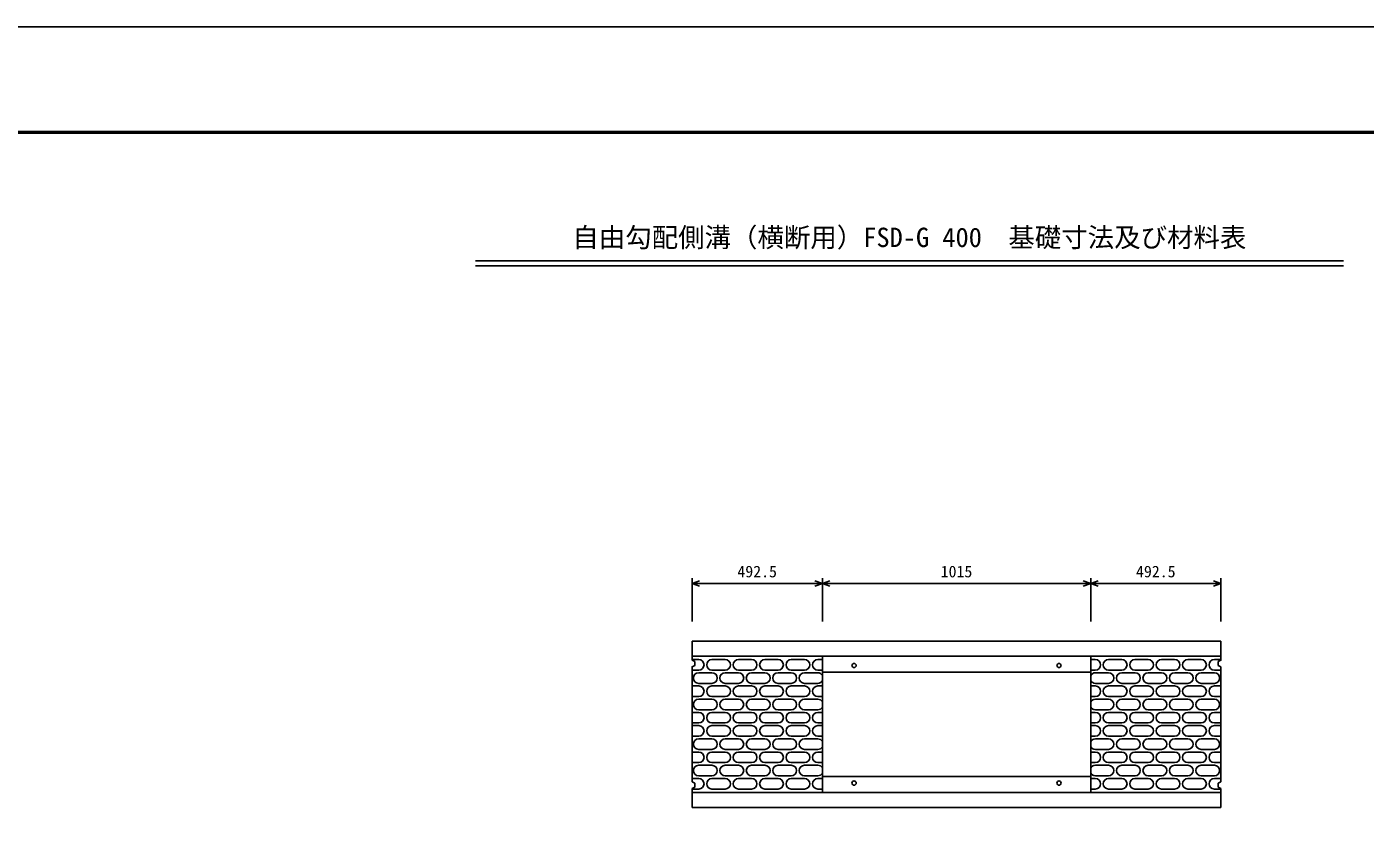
# Model space of a CAD drawing. Units: millimetres, scale not verified. Extents: x -16800 to 16800, y -5940 to 5940.
# Drawn here: x -11738 to -6677, y 2926 to 5940 of the extents above; entities that cross this region are included whole.
import ezdxf
from ezdxf.enums import TextEntityAlignment as Align

# ---------------------------------------------------------------- set-up
doc = ezdxf.new("R2010")
doc.units = ezdxf.units.MM
doc.header["$LTSCALE"] = 20
for name, color, linetype, lineweight in [('0-0_DIM', 7, 'Continuous', 25), ('0-1_Defpoints', 5, 'Continuous', 25), ('0-2_HATCH', 6, 'Continuous', 25), ('0-5_OUTLINE', 3, 'Continuous', 25), ('0-6_TXT', 7, 'Continuous', 25), ('0-7_WAKU', 3, 'Continuous', 25)]:
    doc.layers.add(name, color=color, linetype=linetype, lineweight=lineweight)
doc.styles.add('ＭＳ ゴシック', font='')
doc.styles.get('ＭＳ ゴシック').set_extended_font_data('MS Gothic')

msp = doc.modelspace()

# ---------------------------------------------------------------- linework, layer by layer
at = {"layer": '0-0_DIM'}
for p, q in [((-9222.17, 3853.43), (-9222.17, 3689.68)), ((-8729.67, 3853.43), (-8729.67, 3689.68)), ((-7714.67, 3853.43), (-7714.67, 3689.68)), ((-7222.17, 3853.43), (-7222.17, 3689.68)), ((-8729.67, 3833.43), (-9222.17, 3833.43)), ((-7714.67, 3833.43), (-8729.67, 3833.43)), ((-7714.67, 3833.43), (-7222.17, 3833.43))]:
    msp.add_line(p, q, dxfattribs=at)
for points in [[(-9193.98, 3823.17), (-9222.17, 3833.43), (-9193.98, 3843.69)], [(-8757.86, 3823.17), (-8729.67, 3833.43), (-8757.86, 3843.69)], [(-8701.48, 3823.17), (-8729.67, 3833.43), (-8701.48, 3843.69)], [(-7742.86, 3823.17), (-7714.67, 3833.43), (-7742.86, 3843.69)], [(-7686.48, 3823.17), (-7714.67, 3833.43), (-7686.48, 3843.69)], [(-7250.36, 3823.17), (-7222.17, 3833.43), (-7250.36, 3843.69)]]:
    msp.add_lwpolyline(points, dxfattribs=at)
at = {"layer": '0-1_Defpoints'}
msp.add_lwpolyline([(-16800, -5940), (0, -5940), (0, 5940), (-16800, 5940)], close=True, dxfattribs=at)
at = {"layer": '0-2_HATCH'}
for p, q in [((-9197.17, 3545.51), (-9222.17, 3545.51)), ((-9096.98, 3545.51), (-9146.98, 3545.51)), ((-8996.98, 3545.51), (-9046.98, 3545.51)), ((-8896.98, 3545.51), (-8946.98, 3545.51)), ((-8796.98, 3545.51), (-8846.98, 3545.51)), ((-8729.67, 3545.51), (-8746.98, 3545.51)), ((-7714.67, 3545.51), (-7697.35, 3545.51)), ((-7647.35, 3545.51), (-7597.35, 3545.51)), ((-7547.35, 3545.51), (-7497.35, 3545.51)), ((-7447.35, 3545.51), (-7397.35, 3545.51)), ((-7347.35, 3545.51), (-7297.35, 3545.51)), ((-7247.17, 3545.51), (-7222.17, 3545.51)), ((-9222.17, 3505.51), (-9197.17, 3505.51)), ((-9147.17, 3495.51), (-9197.17, 3495.51)), ((-9146.98, 3505.51), (-9096.98, 3505.51)), ((-9047.17, 3495.51), (-9097.17, 3495.51)), ((-9046.98, 3505.51), (-8996.98, 3505.51)), ((-8947.17, 3495.51), (-8997.17, 3495.51)), ((-8946.98, 3505.51), (-8896.98, 3505.51)), ((-8847.17, 3495.51), (-8897.17, 3495.51)), ((-8846.98, 3505.51), (-8796.98, 3505.51)), ((-8747.17, 3495.51), (-8797.17, 3495.51)), ((-8746.98, 3505.51), (-8729.67, 3505.51)), ((-7697.35, 3505.51), (-7714.67, 3505.51)), ((-7697.17, 3495.51), (-7647.17, 3495.51)), ((-7597.35, 3505.51), (-7647.35, 3505.51)), ((-7597.17, 3495.51), (-7547.17, 3495.51)), ((-7497.35, 3505.51), (-7547.35, 3505.51)), ((-7497.17, 3495.51), (-7447.17, 3495.51)), ((-7397.35, 3505.51), (-7447.35, 3505.51)), ((-7397.17, 3495.51), (-7347.17, 3495.51)), ((-7297.35, 3505.51), (-7347.35, 3505.51)), ((-7297.17, 3495.51), (-7247.17, 3495.51)), ((-7222.17, 3505.51), (-7247.17, 3505.51)), ((-9197.17, 3445.51), (-9222.17, 3445.51)), ((-9197.17, 3455.51), (-9147.17, 3455.51)), ((-9096.98, 3445.51), (-9146.98, 3445.51)), ((-9097.17, 3455.51), (-9047.17, 3455.51)), ((-8996.98, 3445.51), (-9046.98, 3445.51)), ((-8997.17, 3455.51), (-8947.17, 3455.51)), ((-8896.98, 3445.51), (-8946.98, 3445.51)), ((-8897.17, 3455.51), (-8847.17, 3455.51)), ((-8796.98, 3445.51), (-8846.98, 3445.51)), ((-8797.17, 3455.51), (-8747.17, 3455.51)), ((-8729.67, 3445.51), (-8746.98, 3445.51)), ((-7714.67, 3445.51), (-7697.35, 3445.51)), ((-7647.17, 3455.51), (-7697.17, 3455.51)), ((-7647.35, 3445.51), (-7597.35, 3445.51)), ((-7547.17, 3455.51), (-7597.17, 3455.51)), ((-7547.35, 3445.51), (-7497.35, 3445.51)), ((-7447.17, 3455.51), (-7497.17, 3455.51)), ((-7447.35, 3445.51), (-7397.35, 3445.51)), ((-7347.17, 3455.51), (-7397.17, 3455.51)), ((-7347.35, 3445.51), (-7297.35, 3445.51)), ((-7247.17, 3455.51), (-7297.17, 3455.51)), ((-7247.17, 3445.51), (-7222.17, 3445.51)), ((-9222.17, 3405.51), (-9197.17, 3405.51)), ((-9147.17, 3395.51), (-9197.17, 3395.51)), ((-9146.98, 3405.51), (-9096.98, 3405.51)), ((-9047.17, 3395.51), (-9097.17, 3395.51)), ((-9046.98, 3405.51), (-8996.98, 3405.51)), ((-8947.17, 3395.51), (-8997.17, 3395.51)), ((-8946.98, 3405.51), (-8896.98, 3405.51)), ((-8847.17, 3395.51), (-8897.17, 3395.51)), ((-8846.98, 3405.51), (-8796.98, 3405.51)), ((-8747.17, 3395.51), (-8797.17, 3395.51)), ((-8746.98, 3405.51), (-8729.67, 3405.51)), ((-7697.35, 3405.51), (-7714.67, 3405.51)), ((-7697.17, 3395.51), (-7647.17, 3395.51)), ((-7597.35, 3405.51), (-7647.35, 3405.51)), ((-7597.17, 3395.51), (-7547.17, 3395.51)), ((-7497.35, 3405.51), (-7547.35, 3405.51)), ((-7497.17, 3395.51), (-7447.17, 3395.51)), ((-7397.35, 3405.51), (-7447.35, 3405.51)), ((-7397.17, 3395.51), (-7347.17, 3395.51)), ((-7297.35, 3405.51), (-7347.35, 3405.51)), ((-7297.17, 3395.51), (-7247.17, 3395.51)), ((-7222.17, 3405.51), (-7247.17, 3405.51)), ((-9197.17, 3345.51), (-9222.17, 3345.51)), ((-9197.17, 3355.51), (-9147.17, 3355.51)), ((-9096.98, 3345.51), (-9146.98, 3345.51)), ((-9097.17, 3355.51), (-9047.17, 3355.51)), ((-8996.98, 3345.51), (-9046.98, 3345.51)), ((-8997.17, 3355.51), (-8947.17, 3355.51)), ((-8896.98, 3345.51), (-8946.98, 3345.51)), ((-8897.17, 3355.51), (-8847.17, 3355.51)), ((-8796.98, 3345.51), (-8846.98, 3345.51)), ((-8797.17, 3355.51), (-8747.17, 3355.51)), ((-8729.67, 3345.51), (-8746.98, 3345.51)), ((-7714.67, 3345.51), (-7697.35, 3345.51)), ((-7647.17, 3355.51), (-7697.17, 3355.51)), ((-7647.35, 3345.51), (-7597.35, 3345.51)), ((-7547.17, 3355.51), (-7597.17, 3355.51)), ((-7547.35, 3345.51), (-7497.35, 3345.51)), ((-7447.17, 3355.51), (-7497.17, 3355.51)), ((-7447.35, 3345.51), (-7397.35, 3345.51)), ((-7347.17, 3355.51), (-7397.17, 3355.51)), ((-7347.35, 3345.51), (-7297.35, 3345.51)), ((-7247.17, 3355.51), (-7297.17, 3355.51)), ((-7247.17, 3345.51), (-7222.17, 3345.51)), ((-9222.17, 3305.51), (-9197.17, 3305.51)), ((-9197.17, 3295.51), (-9222.17, 3295.51)), ((-9146.98, 3305.51), (-9096.98, 3305.51)), ((-9096.98, 3295.51), (-9146.98, 3295.51)), ((-9046.98, 3305.51), (-8996.98, 3305.51)), ((-8996.98, 3295.51), (-9046.98, 3295.51)), ((-8946.98, 3305.51), (-8896.98, 3305.51)), ((-8896.98, 3295.51), (-8946.98, 3295.51)), ((-8846.98, 3305.51), (-8796.98, 3305.51)), ((-8796.98, 3295.51), (-8846.98, 3295.51)), ((-8746.98, 3305.51), (-8729.67, 3305.51)), ((-8729.67, 3295.51), (-8746.98, 3295.51)), ((-7697.35, 3305.51), (-7714.67, 3305.51)), ((-7714.67, 3295.51), (-7697.35, 3295.51)), ((-7597.35, 3305.51), (-7647.35, 3305.51)), ((-7647.35, 3295.51), (-7597.35, 3295.51)), ((-7497.35, 3305.51), (-7547.35, 3305.51)), ((-7547.35, 3295.51), (-7497.35, 3295.51)), ((-7397.35, 3305.51), (-7447.35, 3305.51)), ((-7447.35, 3295.51), (-7397.35, 3295.51)), ((-7297.35, 3305.51), (-7347.35, 3305.51)), ((-7347.35, 3295.51), (-7297.35, 3295.51)), ((-7222.17, 3305.51), (-7247.17, 3305.51)), ((-7247.17, 3295.51), (-7222.17, 3295.51)), ((-9222.17, 3255.51), (-9197.17, 3255.51)), ((-9147.17, 3245.51), (-9197.17, 3245.51)), ((-9146.98, 3255.51), (-9096.98, 3255.51)), ((-9047.17, 3245.51), (-9097.17, 3245.51)), ((-9046.98, 3255.51), (-8996.98, 3255.51)), ((-8947.17, 3245.51), (-8997.17, 3245.51)), ((-8946.98, 3255.51), (-8896.98, 3255.51)), ((-8847.17, 3245.51), (-8897.17, 3245.51)), ((-8846.98, 3255.51), (-8796.98, 3255.51)), ((-8747.17, 3245.51), (-8797.17, 3245.51)), ((-8746.98, 3255.51), (-8729.67, 3255.51)), ((-7697.35, 3255.51), (-7714.67, 3255.51)), ((-7697.17, 3245.51), (-7647.17, 3245.51)), ((-7597.35, 3255.51), (-7647.35, 3255.51)), ((-7597.17, 3245.51), (-7547.17, 3245.51)), ((-7497.35, 3255.51), (-7547.35, 3255.51)), ((-7497.17, 3245.51), (-7447.17, 3245.51)), ((-7397.35, 3255.51), (-7447.35, 3255.51)), ((-7397.17, 3245.51), (-7347.17, 3245.51)), ((-7297.35, 3255.51), (-7347.35, 3255.51)), ((-7297.17, 3245.51), (-7247.17, 3245.51)), ((-7222.17, 3255.51), (-7247.17, 3255.51)), ((-9197.17, 3195.51), (-9222.17, 3195.51)), ((-9197.17, 3205.51), (-9147.17, 3205.51)), ((-9096.98, 3195.51), (-9146.98, 3195.51)), ((-9097.17, 3205.51), (-9047.17, 3205.51)), ((-8996.98, 3195.51), (-9046.98, 3195.51)), ((-8997.17, 3205.51), (-8947.17, 3205.51)), ((-8896.98, 3195.51), (-8946.98, 3195.51)), ((-8897.17, 3205.51), (-8847.17, 3205.51)), ((-8796.98, 3195.51), (-8846.98, 3195.51)), ((-8797.17, 3205.51), (-8747.17, 3205.51)), ((-8729.67, 3195.51), (-8746.98, 3195.51)), ((-7714.67, 3195.51), (-7697.35, 3195.51)), ((-7647.17, 3205.51), (-7697.17, 3205.51)), ((-7647.35, 3195.51), (-7597.35, 3195.51)), ((-7547.17, 3205.51), (-7597.17, 3205.51)), ((-7547.35, 3195.51), (-7497.35, 3195.51)), ((-7447.17, 3205.51), (-7497.17, 3205.51)), ((-7447.35, 3195.51), (-7397.35, 3195.51)), ((-7347.17, 3205.51), (-7397.17, 3205.51)), ((-7347.35, 3195.51), (-7297.35, 3195.51)), ((-7247.17, 3205.51), (-7297.17, 3205.51)), ((-7247.17, 3195.51), (-7222.17, 3195.51)), ((-9222.17, 3155.51), (-9197.17, 3155.51)), ((-9147.17, 3145.51), (-9197.17, 3145.51)), ((-9146.98, 3155.51), (-9096.98, 3155.51)), ((-9047.17, 3145.51), (-9097.17, 3145.51)), ((-9046.98, 3155.51), (-8996.98, 3155.51)), ((-8947.17, 3145.51), (-8997.17, 3145.51)), ((-8946.98, 3155.51), (-8896.98, 3155.51)), ((-8847.17, 3145.51), (-8897.17, 3145.51)), ((-8846.98, 3155.51), (-8796.98, 3155.51)), ((-8747.17, 3145.51), (-8797.17, 3145.51)), ((-8746.98, 3155.51), (-8729.67, 3155.51)), ((-7697.35, 3155.51), (-7714.67, 3155.51)), ((-7697.17, 3145.51), (-7647.17, 3145.51)), ((-7597.35, 3155.51), (-7647.35, 3155.51)), ((-7597.17, 3145.51), (-7547.17, 3145.51)), ((-7497.35, 3155.51), (-7547.35, 3155.51)), ((-7497.17, 3145.51), (-7447.17, 3145.51)), ((-7397.35, 3155.51), (-7447.35, 3155.51)), ((-7397.17, 3145.51), (-7347.17, 3145.51)), ((-7297.35, 3155.51), (-7347.35, 3155.51)), ((-7297.17, 3145.51), (-7247.17, 3145.51)), ((-7222.17, 3155.51), (-7247.17, 3155.51)), ((-9197.17, 3095.51), (-9222.17, 3095.51)), ((-9197.17, 3105.51), (-9147.17, 3105.51)), ((-9096.98, 3095.51), (-9146.98, 3095.51)), ((-9097.17, 3105.51), (-9047.17, 3105.51)), ((-8996.98, 3095.51), (-9046.98, 3095.51)), ((-8997.17, 3105.51), (-8947.17, 3105.51)), ((-8896.98, 3095.51), (-8946.98, 3095.51)), ((-8897.17, 3105.51), (-8847.17, 3105.51)), ((-8796.98, 3095.51), (-8846.98, 3095.51)), ((-8797.17, 3105.51), (-8747.17, 3105.51)), ((-8729.67, 3095.51), (-8746.98, 3095.51)), ((-7714.67, 3095.51), (-7697.35, 3095.51)), ((-7647.17, 3105.51), (-7697.17, 3105.51)), ((-7647.35, 3095.51), (-7597.35, 3095.51)), ((-7547.17, 3105.51), (-7597.17, 3105.51)), ((-7547.35, 3095.51), (-7497.35, 3095.51)), ((-7447.17, 3105.51), (-7497.17, 3105.51)), ((-7447.35, 3095.51), (-7397.35, 3095.51)), ((-7347.17, 3105.51), (-7397.17, 3105.51)), ((-7347.35, 3095.51), (-7297.35, 3095.51)), ((-7247.17, 3105.51), (-7297.17, 3105.51)), ((-7247.17, 3095.51), (-7222.17, 3095.51)), ((-9222.17, 3055.51), (-9197.17, 3055.51)), ((-9146.98, 3055.51), (-9096.98, 3055.51)), ((-9046.98, 3055.51), (-8996.98, 3055.51)), ((-8946.98, 3055.51), (-8896.98, 3055.51)), ((-8846.98, 3055.51), (-8796.98, 3055.51)), ((-8746.98, 3055.51), (-8729.67, 3055.51)), ((-7697.35, 3055.51), (-7714.67, 3055.51)), ((-7597.35, 3055.51), (-7647.35, 3055.51)), ((-7497.35, 3055.51), (-7547.35, 3055.51)), ((-7397.35, 3055.51), (-7447.35, 3055.51)), ((-7297.35, 3055.51), (-7347.35, 3055.51)), ((-7222.17, 3055.51), (-7247.17, 3055.51))]:
    msp.add_line(p, q, dxfattribs=at)
for centre in [(-8609.67, 3523.01), (-7834.67, 3523.01), (-8609.67, 3078.01), (-7834.67, 3078.01)]:
    msp.add_circle(centre, 8, dxfattribs=at)
for centre, start, end in [((-9197.17, 3525.51), 270, 90), ((-9146.98, 3525.51), 90, 270), ((-9096.98, 3525.51), 270, 90), ((-9046.98, 3525.51), 90, 270), ((-8996.98, 3525.51), 270, 90), ((-8946.98, 3525.51), 90, 270), ((-8896.98, 3525.51), 270, 90), ((-8846.98, 3525.51), 90, 270), ((-8796.98, 3525.51), 270, 90), ((-8746.98, 3525.51), 90, 270), ((-7697.35, 3525.51), 270, 90), ((-7647.35, 3525.51), 90, 270), ((-7597.35, 3525.51), 270, 90), ((-7547.35, 3525.51), 90, 270), ((-7497.35, 3525.51), 270, 90), ((-7447.35, 3525.51), 90, 270), ((-7397.35, 3525.51), 270, 90), ((-7347.35, 3525.51), 90, 270), ((-7297.35, 3525.51), 270, 90), ((-7247.17, 3525.51), 90, 270), ((-9197.17, 3475.51), 90, 270), ((-9147.17, 3475.51), 270, 90), ((-9097.17, 3475.51), 90, 270), ((-9047.17, 3475.51), 270, 90), ((-8997.17, 3475.51), 90, 270), ((-8947.17, 3475.51), 270, 90), ((-8897.17, 3475.51), 90, 270), ((-8847.17, 3475.51), 270, 90), ((-8797.17, 3475.51), 90, 270), ((-8747.17, 3475.51), 28.95304, 90), ((-7697.17, 3475.51), 90, 151.04696), ((-7647.17, 3475.51), 270, 90), ((-7597.17, 3475.51), 90, 270), ((-7547.17, 3475.51), 270, 90), ((-7497.17, 3475.51), 90, 270), ((-7447.17, 3475.51), 270, 90), ((-7397.17, 3475.51), 90, 270), ((-7347.17, 3475.51), 270, 90), ((-7297.17, 3475.51), 90, 270), ((-7247.17, 3475.51), 270, 90), ((-9197.17, 3425.51), 270, 90), ((-9146.98, 3425.51), 90, 270), ((-9096.98, 3425.51), 270, 90), ((-9046.98, 3425.51), 90, 270), ((-8996.98, 3425.51), 270, 90), ((-8946.98, 3425.51), 90, 270), ((-8896.98, 3425.51), 270, 90), ((-8846.98, 3425.51), 90, 270), ((-8796.98, 3425.51), 270, 90), ((-8746.98, 3425.51), 90, 270), ((-8747.17, 3475.51), 270, 331.04696), ((-7697.17, 3475.51), 208.95304, 270), ((-7697.35, 3425.51), 270, 90), ((-7647.35, 3425.51), 90, 270), ((-7597.35, 3425.51), 270, 90), ((-7547.35, 3425.51), 90, 270), ((-7497.35, 3425.51), 270, 90), ((-7447.35, 3425.51), 90, 270), ((-7397.35, 3425.51), 270, 90), ((-7347.35, 3425.51), 90, 270), ((-7297.35, 3425.51), 270, 90), ((-7247.17, 3425.51), 90, 270), ((-9197.17, 3375.51), 90, 270), ((-9147.17, 3375.51), 270, 90), ((-9097.17, 3375.51), 90, 270), ((-9047.17, 3375.51), 270, 90), ((-8997.17, 3375.51), 90, 270), ((-8947.17, 3375.51), 270, 90), ((-8897.17, 3375.51), 90, 270), ((-8847.17, 3375.51), 270, 90), ((-8797.17, 3375.51), 90, 270), ((-8747.17, 3375.51), 28.95304, 90), ((-7697.17, 3375.51), 90, 151.04696), ((-7647.17, 3375.51), 270, 90), ((-7597.17, 3375.51), 90, 270), ((-7547.17, 3375.51), 270, 90), ((-7497.17, 3375.51), 90, 270), ((-7447.17, 3375.51), 270, 90), ((-7397.17, 3375.51), 90, 270), ((-7347.17, 3375.51), 270, 90), ((-7297.17, 3375.51), 90, 270), ((-7247.17, 3375.51), 270, 90), ((-9197.17, 3325.51), 270, 90), ((-9146.98, 3325.51), 90, 270), ((-9096.98, 3325.51), 270, 90), ((-9046.98, 3325.51), 90, 270), ((-8996.98, 3325.51), 270, 90), ((-8946.98, 3325.51), 90, 270), ((-8896.98, 3325.51), 270, 90), ((-8846.98, 3325.51), 90, 270), ((-8796.98, 3325.51), 270, 90), ((-8746.98, 3325.51), 90, 270), ((-8747.17, 3375.51), 270, 331.04928), ((-7697.17, 3375.51), 208.95304, 270.00063), ((-7697.35, 3325.51), 270, 90), ((-7647.35, 3325.51), 90, 270), ((-7597.35, 3325.51), 270, 90), ((-7547.35, 3325.51), 90, 270), ((-7497.35, 3325.51), 270, 90), ((-7447.35, 3325.51), 90, 270), ((-7397.35, 3325.51), 270, 90), ((-7347.35, 3325.51), 90, 270), ((-7297.35, 3325.51), 270, 90), ((-7247.17, 3325.51), 90, 270), ((-9197.17, 3275.51), 270, 90), ((-9146.98, 3275.51), 90, 270), ((-9096.98, 3275.51), 270, 90), ((-9046.98, 3275.51), 90, 270), ((-8996.98, 3275.51), 270, 90), ((-8946.98, 3275.51), 90, 270), ((-8896.98, 3275.51), 270, 90), ((-8846.98, 3275.51), 90, 270), ((-8796.98, 3275.51), 270, 90), ((-8746.98, 3275.51), 90, 270), ((-7697.35, 3275.51), 270, 90), ((-7647.35, 3275.51), 90, 270), ((-7597.35, 3275.51), 270, 90), ((-7547.35, 3275.51), 90, 270), ((-7497.35, 3275.51), 270, 90), ((-7447.35, 3275.51), 90, 270), ((-7397.35, 3275.51), 270, 90), ((-7347.35, 3275.51), 90, 270), ((-7297.35, 3275.51), 270, 90), ((-7247.17, 3275.51), 90, 270), ((-9197.17, 3225.51), 90, 270), ((-9147.17, 3225.51), 270, 90), ((-9097.17, 3225.51), 90, 270), ((-9047.17, 3225.51), 270, 90), ((-8997.17, 3225.51), 90, 270), ((-8947.17, 3225.51), 270, 90), ((-8897.17, 3225.51), 90, 270), ((-8847.17, 3225.51), 270, 90), ((-8797.17, 3225.51), 90, 270), ((-8747.17, 3225.51), 28.95304, 90), ((-7697.17, 3225.51), 90, 151.04696), ((-7647.17, 3225.51), 270, 90), ((-7597.17, 3225.51), 90, 270), ((-7547.17, 3225.51), 270, 90), ((-7497.17, 3225.51), 90, 270), ((-7447.17, 3225.51), 270, 90), ((-7397.17, 3225.51), 90, 270), ((-7347.17, 3225.51), 270, 90), ((-7297.17, 3225.51), 90, 270), ((-7247.17, 3225.51), 270, 90), ((-9197.17, 3175.51), 270, 90), ((-9146.98, 3175.51), 90, 270), ((-9096.98, 3175.51), 270, 90), ((-9046.98, 3175.51), 90, 270), ((-8996.98, 3175.51), 270, 90), ((-8946.98, 3175.51), 90, 270), ((-8896.98, 3175.51), 270, 90), ((-8846.98, 3175.51), 90, 270), ((-8796.98, 3175.51), 270, 90), ((-8746.98, 3175.51), 90, 270), ((-8747.17, 3225.51), 270, 331.04928), ((-7697.17, 3225.51), 208.95304, 270.00063), ((-7697.35, 3175.51), 270, 90), ((-7647.35, 3175.51), 90, 270), ((-7597.35, 3175.51), 270, 90), ((-7547.35, 3175.51), 90, 270), ((-7497.35, 3175.51), 270, 90), ((-7447.35, 3175.51), 90, 270), ((-7397.35, 3175.51), 270, 90), ((-7347.35, 3175.51), 90, 270), ((-7297.35, 3175.51), 270, 90), ((-7247.17, 3175.51), 90, 270), ((-9197.17, 3125.51), 90, 270), ((-9147.17, 3125.51), 270, 90), ((-9097.17, 3125.51), 90, 270), ((-9047.17, 3125.51), 270, 90), ((-8997.17, 3125.51), 90, 270), ((-8947.17, 3125.51), 270, 90), ((-8897.17, 3125.51), 90, 270), ((-8847.17, 3125.51), 270, 90), ((-8797.17, 3125.51), 90, 270), ((-8747.17, 3125.51), 28.95304, 90), ((-7697.17, 3125.51), 90, 151.04696), ((-7647.17, 3125.51), 270, 90), ((-7597.17, 3125.51), 90, 270), ((-7547.17, 3125.51), 270, 90), ((-7497.17, 3125.51), 90, 270), ((-7447.17, 3125.51), 270, 90), ((-7397.17, 3125.51), 90, 270), ((-7347.17, 3125.51), 270, 90), ((-7297.17, 3125.51), 90, 270), ((-7247.17, 3125.51), 270, 90), ((-9197.17, 3075.51), 270, 90), ((-9146.98, 3075.51), 90, 270), ((-9096.98, 3075.51), 270, 90), ((-9046.98, 3075.51), 90, 270), ((-8996.98, 3075.51), 270, 90), ((-8946.98, 3075.51), 90, 270), ((-8896.98, 3075.51), 270, 90), ((-8846.98, 3075.51), 90, 270), ((-8796.98, 3075.51), 270, 90), ((-8746.98, 3075.51), 90, 270), ((-8747.17, 3125.51), 270, 331.04928), ((-7697.17, 3125.51), 208.95304, 270.00063), ((-7697.35, 3075.51), 270, 90), ((-7647.35, 3075.51), 90, 270), ((-7597.35, 3075.51), 270, 90), ((-7547.35, 3075.51), 90, 270), ((-7497.35, 3075.51), 270, 90), ((-7447.35, 3075.51), 90, 270), ((-7397.35, 3075.51), 270, 90), ((-7347.35, 3075.51), 90, 270), ((-7297.35, 3075.51), 270, 90), ((-7247.17, 3075.51), 90, 270)]:
    msp.add_arc(centre, 20, start, end, dxfattribs=at)
at = {"layer": '0-5_OUTLINE'}
for p, q in [((-9222.17, 3615.51), (-9222.17, 3543.01)), ((-9222.17, 3615.51), (-7222.17, 3615.51)), ((-9222.17, 3558.01), (-7222.17, 3558.01)), ((-8729.67, 3558.01), (-8729.67, 3043.01)), ((-7714.67, 3558.01), (-7714.67, 3043.01)), ((-9222.17, 3543.01), (-9212.17, 3538.01)), ((-8729.67, 3498.01), (-7714.67, 3498.01)), ((-7232.17, 3538.01), (-7232.17, 3523.01)), ((-7232.17, 3523.01), (-7222.17, 3518.01)), ((-7222.17, 3518.01), (-7222.17, 3083.01)), ((-8729.67, 3103.01), (-7714.67, 3103.01)), ((-9222.17, 3083.01), (-9212.17, 3078.01)), ((-9212.17, 3063.01), (-9222.17, 3058.01)), ((-9222.17, 3058.01), (-9222.17, 2985.51)), ((-9222.17, 3043.01), (-7222.17, 3043.01)), ((-9212.17, 3078.01), (-9212.17, 3063.01)), ((-7222.17, 3083.01), (-7232.17, 3078.01)), ((-7232.17, 3078.01), (-7232.17, 3063.01)), ((-7232.17, 3063.01), (-7222.17, 3058.01)), ((-7222.17, 3058.01), (-7222.17, 2985.51)), ((-9222.17, 2985.51), (-7222.17, 2985.51))]:
    msp.add_line(p, q, dxfattribs=at)
for points in [[(-7222.17, 3615.51), (-7222.17, 3543.01), (-7232.17, 3538.01)], [(-9212.17, 3538.01), (-9212.17, 3523.01), (-9222.17, 3518.01), (-9222.17, 3083.01)]]:
    msp.add_lwpolyline(points, dxfattribs=at)
at = {"layer": '0-6_TXT'}
for p, q in [((-10040.75, 5054.39), (-6759.25, 5054.39)), ((-10040.75, 5035.19), (-6759.25, 5035.19))]:
    msp.add_line(p, q, dxfattribs=at)
at = {"layer": '0-7_WAKU', "lineweight": 50}
msp.add_lwpolyline([(-16400, -5540), (-400, -5540), (-400, 5540), (-16400, 5540)], close=True, dxfattribs=at)

# ---------------------------------------------------------------- texts
at = {"layer": '0-0_DIM', "style": 'ＭＳ ゴシック'}
for s, p in [('492.5', (-9050.92, 3843.43)), ('1015', (-8282.17, 3843.43)), ('492.5', (-7543.42, 3843.43))]:
    msp.add_text(s, height=43.99, dxfattribs=at).set_placement(p, align=Align.BOTTOM_LEFT)
at = {"layer": '0-6_TXT', "style": 'ＭＳ ゴシック'}
msp.add_text('自由勾配側溝（横断用）FSD-G 400\u3000基礎寸法及び材料表', height=73.31, dxfattribs=at).set_placement((-9675, 5084.39), align=Align.BOTTOM_LEFT)

doc.saveas('drawing.dxf')
